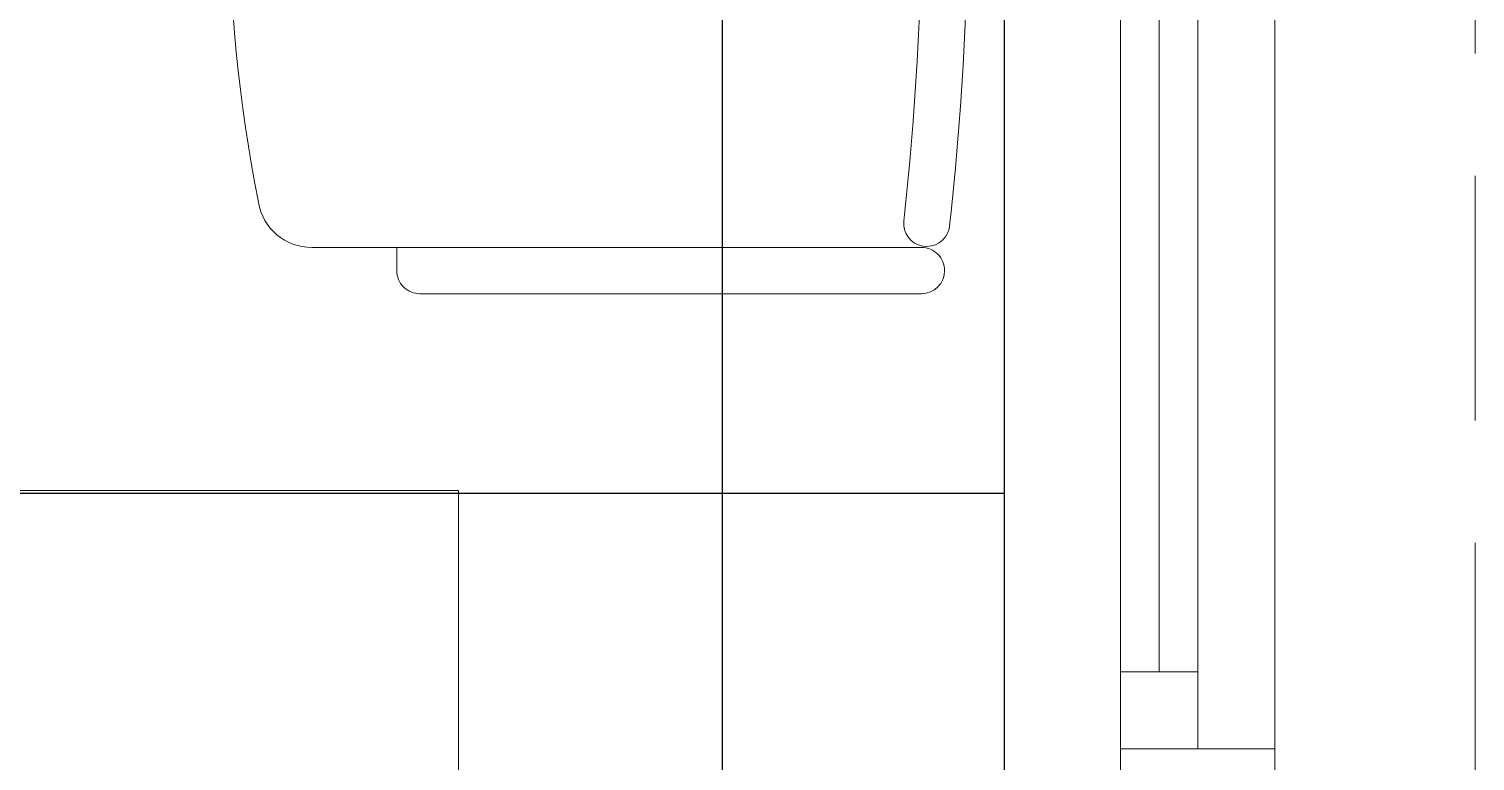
# Model space of a CAD drawing. Header units: inches. Extents: x -12418 to 183584, y -29325 to 19878.
# Drawn here: x 48109 to 49048, y -5574 to -5099 of the extents above; entities that cross this region are included whole.
import ezdxf

# ---------------------------------------------------------------- set-up
doc = ezdxf.new("R2010")
doc.units = ezdxf.units.IN
doc.header["$LTSCALE"] = 25
doc.header["$MEASUREMENT"] = 0
doc.linetypes.add('00-Ground Floor$0$HIDDEN', pattern=[9.525, 6.35, -3.175])
doc.linetypes.add('DASHDOT', pattern=[25.4, 12.7, -6.35, 0, -6.35])
doc.layers.get('0').update_dxf_attribs({"color": 8})
for name, color, linetype, lineweight in [('00-Ground Floor$0$Aluminum', 251, 'Continuous', 5), ('00-Ground Floor$0$LOADING', 253, 'Continuous', 5), ('00-Ground Floor$0$NEW Wall', 166, 'Continuous', 5), ('00-Ground Floor$0$Proj', 251, 'Continuous', 5), ('E-LITE-CLNG-CNDT', 6, 'DASHDOT', 35)]:
    doc.layers.add(name, color=color, linetype=linetype, lineweight=lineweight)
doc.layers.add('00-Ground Floor$0$False Ceiling', color=251, linetype='Continuous')

# ---------------------------------------------------------------- blocks, each defined once
blk = doc.blocks.new('00-Ground Floor$0$GF21016-P')
at = {"layer": '00-Ground Floor$0$LOADING', "extrusion": (-1.24384e-09, -1.20261e-09, -1)}
for p, q in [((0.01278, 0.01793), (0.01278, 0.41365)), ((0.46278, 0.01793), (0.46278, 0.41365)), ((-0.00222, 0.35848), (0.01278, 0.35848)), ((0.47778, 0.35848), (0.46278, 0.35848)), ((-0.01722, 0.01793), (-0.01722, 0.34348)), ((0.49278, 0.01793), (0.49278, 0.34348)), ((0.47778, 0.00293), (0.47778, 0.00293))]:
    blk.add_line(p, q, dxfattribs=at)
for centre, radius, start, end in [((-0.23778, -0.5362), 1.00364, 78.75684, 101.24316), ((-0.04778, 0.41365), 0.035, 0, 80.65572), ((-0.42778, 0.41365), 0.035, 99.34428, 180), ((0.00222, 0.34348), 0.015, 0, 90), ((-0.47778, 0.34348), 0.015, 90, 180), ((-0.02845, 0.01455), 0.01501, 284.3864, 95.52091), ((-0.23778, 1.89282), 1.8749, 263.6341, 276.3659), ((-0.4471, 0.01455), 0.01501, 84.47909, 255.6136), ((0.00222, 0.01793), 0.015, 270, 0), ((0.00222, 0.01793), 0.015, 180, 270), ((-0.47778, 0.01793), 0.015, 270, 0), ((-0.47778, 0.01793), 0.015, 180, 270), ((-0.23778, 1.87344), 1.8855, 263.51186, 276.48814)]:
    blk.add_arc(centre, radius, start, end, dxfattribs=at)
blk = doc.blocks.new('*X143')
at = {"color": 0}
for p, q in [((13, 1), (13, 1)), ((13, 1), (13, 1)), ((13, 1), (13, 1)), ((13, 1), (13, 1)), ((13, 1), (13, 1)), ((13, 1), (13, 1)), ((13, 1), (13, 1)), ((13, 1), (13, 1)), ((13, 1), (13, 1)), ((13, 1), (13, 1)), ((13, 1), (13, 1)), ((13, 1), (13, 1)), ((13, 1), (13, 1)), ((13, 1), (13, 1)), ((13, 1), (13, 1)), ((13, 1), (14, 1)), ((13, 1), (14, 1)), ((13, 1), (14, 1)), ((13, 1), (13, 1)), ((13, 1), (13, 1)), ((13, 1), (13, 1)), ((13, 1), (13, 1)), ((13, 1), (13, 1)), ((13, 1), (13, 1)), ((13, 1), (13, 1)), ((13, 1), (13, 1)), ((13, 1), (13, 1)), ((13, 1), (13, 1)), ((13, 1), (13, 1)), ((13, 1), (13, 1)), ((13, 1), (13, 1)), ((13, 1), (13, 1)), ((13, 1), (13, 1)), ((13, 1), (13, 1)), ((13, 1), (13, 1)), ((13, 1), (13, 1)), ((13, 1), (13, 1)), ((13, 1), (13, 1)), ((13, 1), (13, 1)), ((13, 1), (13, 1)), ((13, 1), (13, 1)), ((13, 1), (13, 1)), ((13, 1), (13, 1)), ((13, 1), (13, 1)), ((13, 1), (13, 1)), ((13, 1), (13, 1)), ((13, 1), (13, 1)), ((13, 1), (13, 1)), ((13, 1), (13, 1)), ((13, 1), (13, 1)), ((13, 1), (13, 1)), ((13, 1), (13, 1)), ((13, 1), (13, 1)), ((13, 1), (13, 1)), ((13, 1), (13, 1)), ((13, 1), (13, 1)), ((13, 1), (13, 1)), ((13, 1), (13, 1)), ((13, 1), (13, 1)), ((13, 1), (13, 1)), ((13, 1), (13, 1)), ((13, 1), (13, 1)), ((13, 1), (13, 1)), ((13, 1), (13, 1)), ((13, 1), (13, 1)), ((13, 1), (13, 1)), ((13, 1), (13, 1)), ((13, 1), (13, 1)), ((13, 1), (13, 1)), ((13, 1), (13, 1)), ((13, 1), (13, 1)), ((13, 1), (13, 1)), ((13, 1), (13, 1)), ((13, 1), (13, 1)), ((13, 1), (13, 1)), ((13, 1), (13, 1)), ((13, 1), (13, 1)), ((13, 1), (13, 1)), ((13, 1), (13, 1)), ((13, 1), (13, 1)), ((13, 1), (13, 1)), ((13, 1), (13, 1)), ((13, 1), (13, 1)), ((13, 1), (13, 1)), ((13, 1), (13, 1)), ((13, 1), (13, 1)), ((13, 1), (13, 1)), ((13, 1), (13, 1)), ((13, 1), (13, 1)), ((13, 1), (13, 1)), ((13, 1), (13, 1)), ((13, 1), (13, 1)), ((13, 1), (13, 1)), ((13, 1), (13, 1)), ((13, 1), (13, 1)), ((13, 1), (13, 1)), ((13, 1), (13, 1)), ((13, 1), (13, 1)), ((13, 1), (13, 1)), ((13, 1), (13, 1)), ((13, 1), (13, 1)), ((13, 1), (13, 1)), ((13, 1), (13, 1)), ((13, 1), (13, 1)), ((13, 1), (13, 1)), ((13, 1), (13, 1)), ((13, 1), (13, 1)), ((13, 1), (13, 1)), ((13, 1), (13, 1)), ((13, 1), (13, 1)), ((13, 1), (13, 1)), ((13, 1), (13, 1)), ((13, 1), (13, 1)), ((13, 1), (13, 1)), ((13, 1), (13, 1)), ((13, 1), (13, 1)), ((13, 1), (13, 1)), ((13, 1), (13, 1)), ((13, 1), (13, 1)), ((13, 1), (13, 1)), ((13, 1), (13, 1)), ((13, 1), (13, 1)), ((13, 1), (13, 1)), ((13, 1), (14, 1)), ((13, 0), (13, 0)), ((13, 0), (13, 0)), ((13, 0), (13, 0)), ((13, 0), (13, 0)), ((13, 0), (13, 0)), ((13, 0), (13, 0)), ((13, 0), (13, 0)), ((13, 0), (13, 0)), ((13, 0), (13, 0)), ((13, 0), (13, 0)), ((13, 0), (13, 0)), ((13, 0), (13, 0)), ((13, 0), (13, 0)), ((13, 0), (13, 0)), ((13, 0), (13, 0)), ((13, 0), (13, 0)), ((13, 0), (13, 0)), ((13, 0), (13, 0)), ((13, 0), (13, 0)), ((13, 0), (13, 0)), ((13, 0), (13, 0)), ((13, 0), (13, 0)), ((13, 0), (13, 0)), ((13, 0), (13, 0)), ((13, 0), (13, 0)), ((13, 0), (13, 0)), ((13, 0), (13, 0)), ((13, 0), (13, 0)), ((13, 0), (13, 0)), ((13, 0), (13, 0)), ((13, 0), (13, 0)), ((13, 0), (13, 0)), ((13, 0), (13, 0)), ((13, 0), (13, 0)), ((13, 0), (13, 0)), ((13, 0), (13, 0)), ((13, 0), (13, 0)), ((13, 0), (13, 0)), ((13, 0), (13, 0)), ((13, 0), (13, 0)), ((13, 0), (13, 0)), ((13, 0), (13, 0)), ((13, 0), (13, 0)), ((13, 0), (13, 0)), ((13, 0), (13, 0)), ((13, 0), (13, 0)), ((13, 0), (13, 0)), ((13, 0), (13, 0)), ((13, 0), (14, 0)), ((13, 0), (14, 0)), ((13, 0), (13, 0)), ((13, 0), (14, 0)), ((14, 1), (14, 1)), ((14, 1), (14, 1)), ((14, 1), (14, 1)), ((14, 1), (14, 1)), ((14, 1), (14, 1)), ((14, 1), (14, 1)), ((14, 1), (14, 1)), ((14, 1), (14, 1)), ((14, 1), (14, 1)), ((14, 1), (14, 1)), ((14, 1), (14, 1)), ((14, 1), (14, 1)), ((14, 1), (14, 1)), ((14, 1), (14, 1)), ((14, 1), (14, 1)), ((14, 1), (14, 1)), ((14, 1), (14, 1)), ((14, 1), (14, 1)), ((14, 1), (14, 1)), ((14, 1), (14, 1)), ((14, 1), (14, 1)), ((14, 1), (14, 1)), ((14, 1), (14, 1)), ((14, 1), (14, 1)), ((14, 1), (14, 1)), ((14, 1), (14, 1)), ((14, 1), (14, 1)), ((14, 1), (14, 1)), ((14, 1), (14, 1)), ((14, 1), (14, 1)), ((14, 1), (14, 1)), ((14, 1), (14, 1)), ((14, 1), (14, 1)), ((14, 1), (14, 1)), ((14, 1), (14, 1)), ((14, 1), (14, 1)), ((14, 1), (14, 1)), ((14, 1), (14, 1)), ((14, 1), (14, 1)), ((14, 1), (14, 1)), ((14, 1), (14, 1)), ((14, 1), (14, 1)), ((14, 1), (14, 1)), ((14, 1), (14, 1)), ((14, 1), (14, 1)), ((14, 1), (14, 1)), ((14, 1), (14, 1)), ((14, 1), (14, 1)), ((14, 1), (14, 1)), ((14, 1), (14, 1)), ((14, 1), (14, 1)), ((14, 1), (14, 1)), ((14, 1), (14, 1)), ((14, 1), (14, 1)), ((14, 1), (14, 1)), ((14, 1), (14, 1)), ((14, 1), (14, 1)), ((14, 1), (14, 1)), ((14, 1), (14, 1)), ((14, 1), (14, 1)), ((14, 1), (14, 1)), ((14, 1), (14, 1)), ((14, 1), (14, 1)), ((14, 1), (14, 1)), ((14, 1), (14, 1)), ((14, 1), (14, 1)), ((14, 1), (14, 1)), ((14, 1), (14, 1)), ((14, 1), (14, 1)), ((14, 1), (14, 1)), ((14, 1), (14, 1)), ((14, 1), (14, 1)), ((14, 1), (14, 1)), ((14, 1), (14, 1)), ((14, 1), (14, 1)), ((14, 1), (14, 1)), ((14, 1), (14, 1)), ((14, 1), (14, 1)), ((14, 1), (14, 1)), ((14, 1), (14, 1)), ((14, 1), (14, 1)), ((14, 1), (14, 1)), ((14, 1), (14, 1)), ((14, 1), (14, 1)), ((14, 1), (14, 1)), ((14, 1), (14, 1)), ((14, 1), (14, 1)), ((14, 1), (14, 1)), ((14, 1), (14, 1)), ((14, 1), (14, 1)), ((14, 1), (14, 1)), ((14, 1), (14, 1)), ((14, 1), (14, 1)), ((14, 1), (14, 1)), ((14, 0), (14, 0)), ((14, 0), (14, 0)), ((14, 0), (14, 0)), ((14, 0), (14, 0)), ((14, 0), (14, 0)), ((14, 0), (14, 0)), ((14, 0), (14, 0)), ((14, 0), (14, 0)), ((14, 0), (14, 0)), ((14, 0), (14, 0)), ((14, 0), (14, 0)), ((14, 0), (14, 0)), ((14, 0), (14, 0)), ((14, 0), (14, 0)), ((14, 0), (14, 0)), ((14, 0), (14, 0)), ((14, 0), (14, 0)), ((14, 0), (14, 0)), ((14, 0), (14, 0)), ((14, 0), (14, 0)), ((14, 0), (14, 0)), ((14, 0), (14, 0)), ((14, 0), (14, 0)), ((14, 0), (14, 0)), ((14, 0), (14, 0)), ((14, 0), (14, 0)), ((14, 0), (14, 0)), ((14, 0), (14, 0)), ((14, 0), (14, 0)), ((14, 0), (14, 0)), ((14, 0), (14, 0)), ((14, 0), (14, 0)), ((14, 0), (14, 0)), ((14, 0), (14, 0)), ((14, 0), (14, 0)), ((14, 0), (14, 0)), ((14, 0), (14, 0)), ((14, 0), (14, 0)), ((14, 0), (14, 0)), ((14, 0), (14, 0)), ((14, 0), (14, 0)), ((14, 0), (14, 0)), ((14, 0), (14, 0)), ((14, 0), (14, 0)), ((14, 0), (14, 0)), ((14, 0), (14, 0)), ((14, 0), (14, 0)), ((14, 0), (14, 0)), ((13, 0), (13, 0)), ((13, 0), (14, 0)), ((13, 0), (13, 0)), ((13, 0), (14, 0)), ((13, 0), (13, 0)), ((13, 0), (14, 0)), ((13, 0), (13, 0)), ((13, 0), (13, 0)), ((13, 0), (13, 0)), ((13, 0), (13, 0)), ((13, 0), (14, 0)), ((13, 0), (13, 0)), ((13, 0), (14, 0)), ((13, 0), (13, 0)), ((13, 0), (14, 0)), ((13, 0), (13, 0)), ((13, 0), (14, 0)), ((13, 0), (13, 0)), ((13, 0), (14, 0)), ((13, 0), (13, 0)), ((13, 0), (14, 0)), ((13, 0), (13, 0)), ((13, 0), (14, 0)), ((13, 0), (13, 0)), ((13, 0), (13, 0)), ((13, 0), (13, 0)), ((13, 0), (14, 0)), ((13, 0), (13, 0)), ((13, 0), (14, 0)), ((13, 0), (13, 0)), ((13, 0), (14, 0)), ((13, 0), (13, 0)), ((13, 0), (14, 0)), ((13, 0), (13, 0)), ((13, 0), (13, 0)), ((13, 0), (13, 0)), ((13, 0), (13, 0)), ((13, 0), (13, 0)), ((13, 0), (13, 0)), ((13, 0), (13, 0)), ((13, 0), (13, 0)), ((13, 0), (13, 0)), ((13, 0), (13, 0)), ((13, 0), (13, 0)), ((13, 0), (13, 0)), ((13, 0), (13, 0)), ((13, 0), (13, 0)), ((13, 0), (13, 0)), ((13, 0), (13, 0)), ((13, 0), (13, 0)), ((13, 0), (13, 0)), ((13, 0), (13, 0)), ((13, 0), (13, 0)), ((13, 0), (13, 0)), ((13, 0), (13, 0)), ((13, 0), (13, 0)), ((13, 0), (13, 0)), ((13, 0), (13, 0)), ((13, 0), (13, 0)), ((13, 0), (13, 0)), ((13, 0), (13, 0)), ((13, 0), (13, 0)), ((13, 0), (13, 0)), ((13, 0), (13, 0)), ((13, -1), (13, -1)), ((13, -1), (13, -1)), ((13, -1), (13, -1)), ((13, -1), (13, -1)), ((13, -1), (13, -1)), ((13, -1), (14, -1)), ((13, -1), (13, -1)), ((14, 0), (14, 0)), ((14, 0), (14, 0)), ((14, 0), (14, 0)), ((14, 0), (14, 0)), ((14, 0), (14, 0)), ((14, 0), (14, 0)), ((14, 0), (14, 0)), ((14, 0), (14, 0)), ((14, 0), (14, 0)), ((14, 0), (14, 0)), ((14, 0), (14, 0)), ((14, 0), (14, 0)), ((14, 0), (14, 0)), ((14, 0), (14, 0)), ((14, 0), (14, 0)), ((13, 0), (14, 0)), ((14, 0), (14, 0)), ((14, 0), (14, 0)), ((14, 0), (14, 0)), ((14, 0), (14, 0)), ((14, 0), (14, 0)), ((14, 0), (14, 0)), ((14, 0), (14, 0)), ((14, 0), (14, 0)), ((14, 0), (14, 0)), ((14, 0), (14, 0)), ((14, 0), (14, 0)), ((14, 0), (14, 0)), ((14, 0), (14, 0)), ((14, 0), (14, 0)), ((14, 0), (14, 0)), ((14, 0), (14, 0)), ((14, 0), (14, 0)), ((14, 0), (14, 0)), ((14, 0), (14, 0)), ((14, 0), (14, 0)), ((14, 0), (14, 0)), ((14, 0), (14, 0)), ((14, 0), (14, 0)), ((14, 0), (14, 0)), ((14, 0), (14, 0)), ((14, 0), (14, 0)), ((14, 0), (14, 0)), ((14, 0), (14, 0)), ((14, 0), (14, 0)), ((14, 0), (14, 0)), ((14, 0), (14, 0)), ((14, 0), (14, 0)), ((14, 0), (14, 0)), ((14, 0), (14, 0)), ((14, -1), (14, -1)), ((14, -1), (14, -1)), ((14, -1), (14, -1)), ((14, -1), (14, -1)), ((14, -1), (14, -1))]:
    blk.add_line(p, q, dxfattribs=at)
blk = doc.blocks.new('*X142')
at = {"color": 0}
for p, q in [((5, 3), (5, 3)), ((5, 3), (5, 3)), ((5, 3), (5, 3)), ((5, 3), (5, 3)), ((5, 3), (5, 3)), ((5, 3), (5, 3)), ((5, 3), (5, 3)), ((5, 3), (5, 3)), ((5, 3), (5, 3)), ((5, 3), (5, 3)), ((5, 3), (5, 3)), ((5, 3), (5, 3)), ((5, 3), (5, 3)), ((5, 3), (5, 3)), ((5, 3), (5, 3)), ((5, 3), (5, 3)), ((5, 3), (5, 3)), ((5, 3), (5, 3)), ((5, 3), (5, 3)), ((5, 3), (5, 3)), ((5, 3), (5, 3)), ((5, 3), (5, 3)), ((5, 3), (5, 3)), ((5, 3), (5, 3)), ((5, 3), (5, 3)), ((5, 3), (5, 3)), ((5, 3), (5, 3)), ((5, 3), (5, 3)), ((5, 3), (5, 3)), ((5, 3), (5, 3)), ((5, 3), (5, 3)), ((5, 3), (5, 3)), ((5, 3), (5, 3)), ((5, 3), (5, 3)), ((5, 3), (5, 3)), ((5, 3), (5, 3)), ((5, 3), (5, 3)), ((5, 3), (5, 3)), ((5, 3), (5, 3)), ((5, 3), (5, 3)), ((5, 3), (5, 3)), ((5, 3), (5, 3)), ((5, 3), (5, 3)), ((5, 3), (5, 3)), ((5, 3), (5, 3)), ((5, 3), (5, 3)), ((5, 3), (5, 3)), ((5, 3), (5, 3)), ((5, 3), (5, 3)), ((5, 3), (5, 3)), ((5, 3), (5, 3)), ((5, 3), (5, 3)), ((5, 3), (5, 3)), ((5, 3), (5, 3)), ((5, 3), (5, 3)), ((5, 3), (5, 3)), ((5, 3), (5, 3)), ((5, 3), (5, 3)), ((5, 3), (5, 3)), ((5, 3), (5, 3)), ((5, 3), (5, 3)), ((5, 3), (5, 3)), ((5, 3), (5, 3)), ((5, 3), (5, 3)), ((5, 3), (5, 3)), ((5, 3), (5, 3)), ((6, 3), (5, 3)), ((5, 3), (5, 3)), ((6, 3), (5, 3)), ((5, 3), (5, 3)), ((6, 3), (5, 3)), ((5, 3), (5, 3)), ((6, 3), (5, 3)), ((5, 3), (5, 3)), ((5, 3), (5, 3)), ((5, 3), (5, 3)), ((5, 3), (5, 3)), ((5, 3), (5, 3)), ((5, 3), (5, 3)), ((5, 3), (5, 3)), ((5, 3), (5, 3)), ((5, 3), (5, 3)), ((5, 3), (5, 3)), ((5, 3), (5, 3)), ((5, 3), (5, 3)), ((5, 3), (5, 3)), ((5, 3), (5, 3)), ((5, 3), (5, 3)), ((5, 3), (5, 3)), ((5, 3), (5, 3)), ((5, 3), (5, 3)), ((5, 3), (5, 3)), ((5, 3), (5, 3)), ((5, 3), (5, 3)), ((5, 3), (5, 3)), ((5, 3), (5, 3)), ((6, 3), (6, 3)), ((6, 3), (6, 3)), ((6, 3), (6, 3)), ((6, 3), (6, 3)), ((6, 3), (6, 3)), ((6, 3), (6, 3)), ((6, 3), (6, 3)), ((6, 3), (6, 3)), ((6, 3), (6, 3)), ((6, 3), (6, 3)), ((6, 3), (6, 3)), ((6, 3), (6, 3)), ((6, 3), (6, 3)), ((6, 3), (6, 3)), ((6, 3), (6, 3)), ((6, 3), (6, 3)), ((6, 3), (6, 3)), ((6, 3), (6, 3)), ((6, 3), (6, 3)), ((6, 3), (6, 3)), ((6, 3), (6, 3)), ((6, 3), (6, 3)), ((6, 3), (6, 3)), ((6, 3), (6, 3)), ((6, 3), (6, 3)), ((6, 3), (6, 3)), ((6, 3), (6, 3)), ((6, 3), (6, 3)), ((6, 3), (6, 3)), ((6, 3), (6, 3)), ((6, 3), (6, 3)), ((6, 3), (6, 3)), ((6, 3), (6, 3)), ((6, 3), (6, 3)), ((6, 3), (6, 3)), ((6, 3), (6, 3)), ((6, 3), (6, 3)), ((6, 3), (6, 3)), ((6, 3), (6, 3)), ((6, 3), (6, 3)), ((6, 3), (6, 3)), ((6, 3), (6, 3)), ((6, 3), (6, 3)), ((6, 3), (6, 3)), ((6, 3), (6, 3)), ((6, 3), (6, 3)), ((6, 3), (6, 3)), ((6, 3), (6, 3)), ((6, 3), (6, 3)), ((6, 3), (6, 3)), ((6, 3), (6, 3)), ((6, 3), (6, 3)), ((6, 3), (6, 3)), ((6, 3), (6, 3)), ((6, 3), (6, 3)), ((6, 3), (6, 3)), ((6, 3), (6, 3)), ((6, 3), (6, 3)), ((6, 3), (6, 3)), ((6, 3), (6, 3)), ((6, 3), (6, 3)), ((6, 3), (6, 3)), ((6, 3), (6, 3)), ((6, 3), (6, 3)), ((6, 3), (6, 3)), ((6, 3), (6, 3)), ((6, 3), (6, 3)), ((6, 3), (6, 3)), ((6, 3), (6, 3)), ((6, 3), (6, 3)), ((6, 3), (6, 3)), ((6, 3), (6, 3)), ((6, 3), (6, 3)), ((6, 3), (6, 3)), ((6, 3), (6, 3)), ((6, 3), (6, 3)), ((6, 3), (6, 3)), ((6, 3), (6, 3)), ((6, 3), (6, 3)), ((6, 3), (6, 3)), ((6, 3), (6, 3)), ((6, 3), (6, 3)), ((6, 3), (6, 3)), ((6, 3), (6, 3)), ((6, 3), (6, 3)), ((6, 3), (6, 3)), ((6, 3), (6, 3)), ((6, 3), (6, 3)), ((6, 3), (6, 3)), ((6, 3), (6, 3)), ((6, 3), (6, 3)), ((6, 3), (6, 3)), ((6, 3), (6, 3)), ((6, 3), (6, 3)), ((6, 3), (6, 3)), ((6, 3), (6, 3)), ((6, 3), (6, 3)), ((6, 3), (6, 3)), ((6, 3), (6, 3)), ((6, 3), (6, 3)), ((6, 3), (6, 3)), ((6, 3), (6, 3)), ((6, 3), (6, 3)), ((6, 3), (6, 3)), ((6, 3), (6, 3)), ((6, 3), (6, 3)), ((6, 3), (6, 3)), ((6, 3), (6, 3)), ((6, 3), (6, 3)), ((6, 3), (6, 3)), ((6, 3), (6, 3)), ((6, 3), (6, 3)), ((6, 3), (6, 3)), ((6, 3), (6, 3)), ((6, 3), (6, 3)), ((6, 3), (6, 3)), ((6, 3), (6, 3)), ((6, 3), (6, 3)), ((6, 3), (6, 3)), ((6, 3), (6, 3)), ((6, 3), (6, 3)), ((6, 3), (6, 3)), ((6, 3), (6, 3)), ((6, 3), (6, 3)), ((6, 3), (6, 3)), ((6, 3), (6, 3)), ((6, 3), (6, 3)), ((6, 3), (6, 3)), ((6, 3), (6, 3)), ((6, 3), (6, 3)), ((6, 3), (6, 3)), ((6, 3), (6, 3)), ((6, 3), (6, 3)), ((6, 3), (6, 3)), ((6, 3), (6, 3)), ((6, 3), (6, 3)), ((6, 3), (6, 3)), ((6, 3), (6, 3)), ((6, 3), (6, 3)), ((6, 3), (6, 3)), ((6, 3), (6, 3)), ((6, 3), (6, 3)), ((6, 3), (6, 3)), ((6, 3), (6, 3)), ((6, 3), (6, 3)), ((6, 3), (6, 3)), ((6, 3), (6, 3)), ((6, 3), (6, 3)), ((6, 3), (6, 3)), ((6, 3), (6, 3)), ((6, 3), (6, 3)), ((6, 3), (6, 3)), ((6, 3), (6, 3)), ((6, 3), (6, 3)), ((6, 3), (6, 3)), ((6, 3), (6, 3)), ((6, 3), (6, 3)), ((6, 3), (6, 3)), ((6, 3), (6, 3)), ((6, 3), (6, 3)), ((6, 3), (6, 3)), ((6, 3), (6, 3)), ((6, 3), (6, 3)), ((6, 3), (6, 3)), ((6, 3), (6, 3)), ((6, 3), (6, 3)), ((6, 3), (6, 3)), ((6, 3), (6, 3)), ((6, 3), (6, 3)), ((6, 3), (6, 3)), ((6, 3), (6, 3)), ((6, 3), (6, 3)), ((6, 3), (6, 3)), ((6, 3), (6, 3)), ((6, 3), (6, 3)), ((6, 3), (6, 3)), ((6, 3), (6, 3)), ((6, 3), (6, 3)), ((6, 3), (6, 3)), ((6, 3), (6, 3)), ((6, 3), (6, 3)), ((6, 3), (6, 3)), ((6, 3), (6, 3)), ((6, 3), (6, 3)), ((6, 3), (6, 3)), ((6, 3), (6, 3)), ((6, 3), (6, 3)), ((6, 3), (6, 3)), ((6, 3), (6, 3)), ((6, 3), (6, 3)), ((6, 3), (6, 3)), ((6, 3), (6, 3)), ((6, 3), (6, 3)), ((6, 3), (6, 3)), ((6, 3), (6, 3)), ((6, 3), (6, 3)), ((6, 3), (6, 3)), ((6, 3), (6, 3)), ((6, 3), (6, 3)), ((6, 3), (6, 3)), ((6, 3), (6, 3)), ((6, 3), (6, 3)), ((6, 3), (6, 3)), ((6, 3), (6, 3)), ((6, 3), (5, 3)), ((6, 3), (5, 3)), ((6, 3), (5, 3)), ((6, 3), (5, 3)), ((6, 3), (5, 3)), ((6, 3), (6, 3)), ((6, 3), (6, 3)), ((6, 3), (6, 3)), ((6, 3), (6, 3)), ((6, 3), (6, 3)), ((6, 3), (6, 3)), ((6, 3), (6, 3)), ((6, 3), (6, 3)), ((6, 3), (6, 3)), ((6, 3), (6, 3)), ((6, 3), (6, 3)), ((6, 3), (6, 3)), ((6, 3), (6, 3)), ((6, 3), (6, 3)), ((6, 3), (6, 3)), ((6, 3), (6, 3)), ((6, 3), (6, 3)), ((6, 3), (6, 3)), ((6, 3), (6, 3)), ((6, 3), (6, 3)), ((6, 3), (6, 3)), ((6, 3), (6, 3)), ((6, 3), (6, 3)), ((6, 3), (6, 3)), ((6, 3), (6, 3)), ((6, 3), (6, 3)), ((6, 3), (6, 3)), ((6, 3), (6, 3)), ((6, 3), (6, 3)), ((6, 3), (6, 3)), ((6, 3), (6, 3)), ((6, 3), (6, 3)), ((6, 3), (6, 3)), ((6, 3), (6, 3)), ((6, 3), (6, 3)), ((6, 3), (6, 3)), ((6, 3), (6, 3)), ((6, 3), (6, 3)), ((6, 3), (6, 3)), ((6, 3), (6, 3)), ((6, 3), (6, 3)), ((6, 3), (6, 3)), ((6, 3), (6, 3)), ((6, 3), (6, 3)), ((6, 3), (6, 3)), ((6, 3), (6, 3)), ((6, 3), (6, 3)), ((6, 3), (6, 3)), ((6, 3), (6, 3)), ((6, 3), (6, 3)), ((6, 3), (6, 3)), ((6, 3), (6, 3)), ((6, 3), (6, 3)), ((6, 3), (6, 3)), ((6, 3), (6, 3)), ((6, 3), (6, 3)), ((6, 3), (6, 3)), ((6, 3), (6, 3)), ((6, 3), (6, 3)), ((6, 3), (6, 3)), ((6, 3), (6, 3)), ((6, 3), (6, 3)), ((6, 3), (6, 3)), ((6, 3), (6, 3)), ((6, 3), (6, 3)), ((6, 3), (6, 3)), ((6, 3), (6, 3)), ((6, 3), (6, 3)), ((6, 3), (6, 3)), ((6, 3), (6, 3)), ((6, 3), (6, 3)), ((6, 3), (6, 3)), ((6, 3), (6, 3)), ((6, 3), (6, 3)), ((6, 3), (6, 3)), ((6, 3), (6, 3)), ((6, 3), (6, 3)), ((6, 3), (6, 3)), ((6, 3), (6, 3)), ((6, 3), (6, 3)), ((6, 3), (6, 3)), ((6, 3), (6, 3)), ((6, 3), (6, 3)), ((6, 3), (6, 3)), ((6, 3), (6, 3)), ((6, 3), (6, 3)), ((6, 3), (6, 3)), ((6, 3), (6, 3)), ((6, 3), (6, 3)), ((6, 3), (6, 3)), ((6, 3), (6, 3)), ((6, 3), (6, 3)), ((6, 3), (6, 3)), ((6, 3), (6, 3)), ((6, 3), (6, 3)), ((6, 3), (6, 3)), ((6, 3), (6, 3)), ((6, 3), (6, 3)), ((6, 3), (6, 3)), ((6, 3), (6, 3)), ((6, 3), (6, 3)), ((6, 3), (6, 3)), ((6, 3), (6, 3)), ((6, 3), (6, 3)), ((6, 3), (6, 3)), ((6, 3), (6, 3)), ((6, 3), (6, 3)), ((6, 3), (6, 3)), ((6, 3), (6, 3)), ((6, 3), (6, 3)), ((6, 3), (6, 3)), ((6, 3), (6, 3)), ((6, 3), (6, 3)), ((6, 3), (6, 3)), ((6, 3), (6, 3)), ((6, 3), (6, 3)), ((6, 3), (6, 3)), ((6, 3), (6, 3)), ((6, 3), (6, 3)), ((6, 3), (6, 3)), ((6, 3), (6, 3)), ((6, 3), (6, 3)), ((6, 3), (6, 3)), ((6, 3), (6, 3)), ((6, 3), (6, 3)), ((6, 3), (6, 3)), ((6, 3), (6, 3)), ((6, 3), (6, 3)), ((6, 3), (6, 3)), ((6, 3), (6, 3)), ((6, 3), (6, 3)), ((6, 3), (6, 3)), ((6, 3), (6, 3)), ((6, 3), (6, 3)), ((6, 3), (6, 3)), ((6, 3), (6, 3)), ((6, 3), (6, 3)), ((6, 3), (6, 3)), ((6, 3), (6, 3)), ((6, 3), (6, 3)), ((6, 3), (6, 3)), ((6, 3), (6, 3)), ((6, 3), (6, 3)), ((6, 3), (6, 3)), ((6, 3), (6, 3)), ((6, 3), (6, 3)), ((6, 3), (6, 3)), ((6, 3), (6, 3)), ((6, 3), (6, 3)), ((6, 3), (6, 3)), ((6, 3), (6, 3)), ((6, 3), (6, 3)), ((6, 3), (6, 3)), ((6, 3), (6, 3)), ((6, 3), (6, 3)), ((6, 3), (6, 3)), ((6, 3), (6, 3)), ((6, 3), (6, 3)), ((6, 3), (6, 3)), ((6, 3), (6, 3)), ((6, 3), (6, 3)), ((6, 3), (6, 3)), ((6, 3), (6, 3)), ((6, 3), (6, 3)), ((6, 3), (6, 3)), ((6, 3), (6, 3)), ((6, 3), (6, 3)), ((6, 3), (6, 3)), ((6, 3), (6, 3)), ((6, 3), (6, 3)), ((6, 3), (6, 3)), ((6, 3), (6, 3)), ((6, 3), (6, 3)), ((6, 3), (6, 3)), ((6, 3), (6, 3)), ((6, 3), (6, 3)), ((6, 3), (6, 3)), ((6, 3), (6, 3)), ((6, 3), (6, 3)), ((6, 3), (6, 3)), ((6, 3), (6, 3)), ((6, 3), (6, 3)), ((6, 3), (6, 3)), ((6, 3), (6, 3)), ((6, 3), (6, 3)), ((6, 3), (6, 3)), ((6, 3), (6, 3)), ((6, 3), (6, 3)), ((6, 3), (6, 3)), ((6, 3), (6, 3)), ((6, 3), (6, 3)), ((6, 3), (6, 3)), ((6, 3), (6, 3)), ((6, 3), (6, 3)), ((6, 3), (6, 3)), ((6, 3), (6, 3)), ((6, 3), (6, 3)), ((6, 3), (6, 3)), ((6, 3), (6, 3)), ((6, 3), (6, 3)), ((6, 3), (6, 3)), ((6, 3), (6, 3)), ((6, 3), (6, 3)), ((6, 3), (6, 3)), ((6, 3), (6, 3)), ((6, 3), (6, 3)), ((6, 3), (6, 3)), ((6, 3), (6, 3)), ((6, 3), (6, 3)), ((6, 3), (6, 3)), ((6, 3), (6, 3)), ((6, 3), (6, 3)), ((6, 3), (6, 3)), ((6, 3), (6, 3)), ((6, 3), (6, 3)), ((6, 3), (6, 3)), ((6, 3), (6, 3)), ((6, 3), (6, 3)), ((6, 3), (6, 3)), ((6, 3), (6, 3)), ((6, 3), (6, 3)), ((6, 3), (6, 3)), ((6, 3), (6, 3)), ((6, 3), (6, 3)), ((6, 3), (6, 3)), ((6, 3), (6, 3)), ((6, 3), (6, 3)), ((6, 3), (6, 3)), ((6, 3), (6, 3)), ((6, 3), (6, 3)), ((6, 3), (6, 3)), ((6, 3), (6, 3)), ((6, 3), (6, 3)), ((6, 3), (6, 3)), ((6, 3), (6, 3)), ((6, 3), (6, 3)), ((6, 3), (6, 3)), ((6, 3), (6, 3)), ((6, 3), (6, 3)), ((6, 3), (6, 3)), ((6, 3), (6, 3)), ((6, 3), (6, 3)), ((6, 3), (6, 3)), ((6, 3), (6, 3)), ((6, 3), (6, 3)), ((6, 3), (6, 3)), ((6, 3), (6, 3)), ((6, 3), (6, 3)), ((6, 3), (6, 3)), ((6, 3), (6, 3)), ((6, 3), (6, 3)), ((6, 3), (6, 3)), ((6, 3), (6, 3)), ((6, 3), (6, 3)), ((6, 3), (6, 3)), ((6, 3), (6, 3)), ((6, 3), (6, 3)), ((6, 3), (6, 3)), ((6, 3), (6, 3)), ((6, 3), (6, 3)), ((6, 3), (6, 3)), ((6, 3), (6, 3)), ((6, 3), (6, 3)), ((6, 3), (6, 3)), ((6, 3), (6, 3)), ((6, 3), (6, 3)), ((6, 3), (6, 3)), ((6, 3), (6, 3)), ((6, 3), (6, 3)), ((6, 3), (6, 3)), ((6, 3), (6, 3)), ((6, 3), (6, 3)), ((6, 3), (6, 3)), ((6, 3), (6, 3)), ((6, 3), (6, 3)), ((6, 3), (6, 3)), ((6, 3), (6, 3)), ((6, 3), (6, 3)), ((6, 3), (6, 3)), ((6, 3), (6, 3)), ((6, 3), (6, 3)), ((6, 3), (6, 3)), ((6, 3), (6, 3)), ((6, 3), (6, 3)), ((6, 3), (6, 3)), ((6, 3), (6, 3)), ((6, 3), (6, 3)), ((6, 3), (6, 3)), ((6, 3), (6, 3)), ((6, 3), (6, 3)), ((6, 3), (6, 3)), ((6, 3), (6, 3)), ((6, 3), (6, 3)), ((6, 3), (6, 3)), ((6, 3), (6, 3)), ((6, 3), (6, 3)), ((6, 3), (6, 3)), ((6, 3), (6, 3)), ((6, 3), (6, 3)), ((6, 3), (6, 3)), ((6, 3), (6, 3)), ((6, 3), (6, 3)), ((6, 3), (6, 3)), ((6, 3), (6, 3)), ((6, 3), (6, 3)), ((6, 3), (6, 3)), ((6, 3), (6, 3)), ((6, 3), (6, 3)), ((6, 3), (6, 3)), ((6, 3), (6, 3)), ((6, 3), (6, 3)), ((6, 3), (6, 3)), ((6, 3), (6, 3)), ((6, 3), (6, 3)), ((6, 3), (6, 3)), ((6, 3), (6, 3)), ((6, 3), (6, 3))]:
    blk.add_line(p, q, dxfattribs=at)
blk = doc.blocks.new('00-Ground Floor$0$GF21043-P')
at = {"color": 0}
for p, q in [((0.8, 0.75), (-0.8, 0.75)), ((0.8, 0), (0.8, 0.75))]:
    blk.add_line(p, q, dxfattribs=at)
for points in [[(0.8, 0.75), (0.8, 0.75), (0.8, 0.75), (0.8, 0.75), (0.8, 0.75), (0.8, 0.75), (0.8, 0.75), (0.8, 0.75), (0.8, 0.75), (0.8, 0.75), (0.8, 0.75), (0.8, 0.75), (0.8, 0.75), (0.8, 0.75), (0.8, 0.75), (0.8, 0.75), (0.8, 0.75), (0.8, 0.75), (0.8, 0.75), (0.8, 0.75), (0.8, 0.75), (0.8, 0.75), (0.8, 0.75), (0.8, 0.75), (0.8, 0.75), (0.8, 0.75), (0.8, 0.75), (0.8, 0.75), (0.8, 0.75), (0.8, 0.75), (0.8, 0.75), (0.8, 0.75), (0.8, 0.75), (0.8, 0.75), (0.8, 0.75), (0.8, 0.75), (0.8, 0.75), (0.8, 0.75), (0.8, 0.75), (0.8, 0.75), (0.8, 0.75), (0.8, 0.75), (0.8, 0.75), (0.8, 0.75), (0.8, 0.75), (0.8, 0.75), (0.8, 0.75), (0.8, 0.75), (0.8, 0.75), (0.8, 0.75), (0.8, 0.75), (0.8, 0.75), (0.8, 0.75), (0.8, 0.75), (0.8, 0.75), (0.8, 0.75), (0.8, 0.75), (0.8, 0.75), (0.8, 0.75), (0.8, 0.75), (0.8, 0.75), (0.8, 0.75), (0.8, 0.75), (0.8, 0.75), (0.8, 0.75), (0.8, 0.75), (0.8, 0.75), (0.8, 0.75), (0.8, 0.75), (0.8, 0.75), (0.8, 0.75), (0.8, 0.75), (0.8, 0.75), (0.8, 0.75), (0.8, 0.75), (0.8, 0.75), (0.8, 0.75), (0.8, 0.75), (0.8, 0.75), (0.8, 0.75), (0.8, 0.75), (0.8, 0.75), (0.8, 0.75), (0.8, 0.75), (0.8, 0.75), (0.8, 0.75), (0.8, 0.75), (0.8, 0.75), (0.8, 0.75), (0.8, 0.75), (0.8, 0.75), (0.8, 0.75), (0.8, 0.75), (0.8, 0.75), (0.8, 0.75), (0.8, 0.75), (0.8, 0.75), (0.8, 0.75), (0.8, 0.75), (0.8, 0.75), (0.8, 0.75), (0.8, 0.75), (0.8, 0.75), (0.8, 0.75), (0.8, 0.75), (0.8, 0.75), (0.8, 0.75), (0.8, 0.75), (0.8, 0.75), (0.8, 0.75), (0.8, 0.75), (0.8, 0.75), (0.8, 0.75), (0.8, 0.75), (0.8, 0.75), (0.8, 0.75), (0.8, 0.75), (0.8, 0.75), (0.8, 0.75), (0.8, 0.75), (0.8, 0.75), (0.8, 0.75), (0.8, 0.75), (0.8, 0.75), (0.8, 0.75), (0.8, 0.75), (0.8, 0.75), (0.8, 0.75), (0.8, 0.75), (0.8, 0.75), (0.8, 0.75), (0.8, 0.75), (0.8, 0.75), (0.8, 0.75), (0.8, 0.75), (0.8, 0.75), (0.8, 0.75), (0.8, 0.75), (0.8, 0.75), (0.8, 0.75), (0.8, 0.75), (0.8, 0.75), (0.8, 0.75), (0.8, 0.75), (0.8, 0.75), (0.8, 0.75), (0.8, 0.75), (0.8, 0.75), (0.8, 0.75), (0.8, 0.75), (0.8, 0.75), (0.8, 0.75), (0.8, 0.75), (0.8, 0.75), (0.8, 0.75), (0.8, 0.75), (0.8, 0.75), (0.8, 0.75), (0.8, 0.75), (0.8, 0.75), (0.8, 0.75), (0.8, 0.75), (0.8, 0.75), (0.8, 0.75), (0.8, 0.75), (0.8, 0.75), (0.8, 0.75), (0.8, 0.75), (0.8, 0.75), (0.8, 0.75), (0.8, 0.75), (0.8, 0.75), (0.8, 0.75), (0.8, 0.75), (0.8, 0.75), (0.8, 0.75), (0.8, 0.75), (0.8, 0.75), (0.8, 0.75), (0.8, 0.75), (0.8, 0.75), (0.8, 0.75), (0.8, 0.75), (0.8, 0.75), (0.8, 0.75), (0.8, 0.75), (0.8, 0.75), (0.8, 0.75), (0.8, 0.75), (0.8, 0.75), (0.8, 0.75), (0.8, 0.75), (0.8, 0.75), (0.8, 0.75), (0.8, 0.75), (0.8, 0.75), (0.8, 0.75), (0.8, 0.75), (0.8, 0.75), (0.8, 0.75), (0.8, 0.75), (0.8, 0.75), (0.8, 0.75), (0.8, 0.75), (0.8, 0.75), (0.8, 0.75), (0.8, 0.75), (0.8, 0.75), (0.8, 0.75), (0.8, 0.75), (0.8, 0.75), (0.8, 0.75), (0.8, 0.75), (0.8, 0.75), (0.8, 0.75), (0.8, 0.75), (0.8, 0.75), (0.8, 0.75), (0.8, 0.75), (0.8, 0.75), (0.8, 0.75), (0.8, 0.75), (0.8, 0.75), (0.8, 0.75), (0.8, 0.75), (0.8, 0.75), (0.8, 0.75), (0.8, 0.75), (0.8, 0.75), (0.8, 0.75), (0.8, 0.75), (0.8, 0.75), (0.8, 0.75), (0.8, 0.75), (0.8, 0.75), (0.8, 0.75), (0.8, 0.75), (0.8, 0.75), (0.8, 0.75), (0.8, 0.75), (0.8, 0.75), (0.8, 0.75), (0.8, 0.75), (0.8, 0.75), (0.8, 0.75), (0.8, 0.75), (0.8, 0.75), (0.8, 0.75), (0.8, 0.75), (0.8, 0.75), (0.8, 0.75), (0.8, 0.75), (0.8, 0.75), (0.8, 0.75), (0.8, 0.75), (0.8, 0.75), (0.8, 0.75), (0.8, 0.75), (0.8, 0.75), (0.8, 0.75), (0.8, 0.75), (0.8, 0.75), (0.8, 0.75), (0.8, 0.75), (0.8, 0.75), (0.8, 0.75), (0.8, 0.75), (0.8, 0.75), (0.8, 0.75), (0.8, 0.75), (0.8, 0.75), (0.8, 0.75), (0.8, 0.75), (0.8, 0.75), (0.8, 0.75), (0.8, 0.75), (0.8, 0.75)], [(0.8, 0.75), (0.8, 0.75), (0.8, 0.75), (0.8, 0.75), (0.8, 0.75), (0.8, 0.75), (0.8, 0.75), (0.8, 0.75), (0.8, 0.75), (0.8, 0.75), (0.8, 0.75), (0.8, 0.75), (0.8, 0.75), (0.8, 0.75), (0.8, 0.75), (0.8, 0.75), (0.8, 0.75), (0.8, 0.75), (0.8, 0.75), (0.8, 0.75), (0.8, 0.75), (0.8, 0.75), (0.8, 0.75), (0.8, 0.75), (0.8, 0.75), (0.8, 0.75), (0.8, 0.75), (0.8, 0.75), (0.8, 0.75), (0.8, 0.75), (0.8, 0.75), (0.8, 0.75), (0.8, 0.75), (0.8, 0.75), (0.8, 0.75), (0.8, 0.75), (0.8, 0.75), (0.8, 0.75), (0.8, 0.75), (0.8, 0.75), (0.8, 0.75), (0.8, 0.75), (0.8, 0.75), (0.8, 0.75), (0.8, 0.75), (0.8, 0.75), (0.8, 0.75), (0.8, 0.75), (0.8, 0.75), (0.8, 0.75), (0.8, 0.75), (0.8, 0.75), (0.8, 0.75), (0.8, 0.75), (0.8, 0.75), (0.8, 0.75), (0.8, 0.75), (0.8, 0.75), (0.8, 0.75), (0.8, 0.75), (0.8, 0.75), (0.8, 0.75), (0.8, 0.75), (0.8, 0.75), (0.8, 0.75), (0.8, 0.75), (0.8, 0.75), (0.8, 0.75), (0.8, 0.75), (0.8, 0.75), (0.8, 0.75), (0.8, 0.75), (0.8, 0.75), (0.8, 0.75), (0.8, 0.75), (0.8, 0.75), (0.8, 0.75), (0.8, 0.75), (0.8, 0.75), (0.8, 0.75), (0.8, 0.75), (0.8, 0.75), (0.8, 0.75), (0.8, 0.75), (0.8, 0.75), (0.8, 0.75), (0.8, 0.75), (0.8, 0.75), (0.8, 0.75), (0.8, 0.75), (0.8, 0.75), (0.8, 0.75), (0.8, 0.75), (0.8, 0.75), (0.8, 0.75), (0.8, 0.75), (0.8, 0.75), (0.8, 0.75), (0.8, 0.75), (0.8, 0.75), (0.8, 0.75), (0.8, 0.75), (0.8, 0.75), (0.8, 0.75), (0.8, 0.75), (0.8, 0.75), (0.8, 0.75), (0.8, 0.75), (0.8, 0.75), (0.8, 0.75), (0.8, 0.75), (0.8, 0.75), (0.8, 0.75), (0.8, 0.75), (0.8, 0.75), (0.8, 0.75), (0.8, 0.75), (0.8, 0.75), (0.8, 0.75), (0.8, 0.75), (0.8, 0.75), (0.8, 0.75), (0.8, 0.75), (0.8, 0.75), (0.8, 0.75), (0.8, 0.75), (0.8, 0.75), (0.8, 0.75), (0.8, 0.75), (0.8, 0.75), (0.8, 0.75), (0.8, 0.75), (0.8, 0.75), (0.8, 0.75), (0.8, 0.75), (0.8, 0.75), (0.8, 0.75), (0.8, 0.75), (0.8, 0.75), (0.8, 0.75), (0.8, 0.75), (0.8, 0.75), (0.8, 0.75), (0.8, 0.75), (0.8, 0.75), (0.8, 0.75), (0.8, 0.75), (0.8, 0.75), (0.8, 0.75), (0.8, 0.75), (0.8, 0.75), (0.8, 0.75), (0.8, 0.75), (0.8, 0.75), (0.8, 0.75), (0.8, 0.75), (0.8, 0.75), (0.8, 0.75), (0.8, 0.75), (0.8, 0.75), (0.8, 0.75), (0.8, 0.75), (0.8, 0.75), (0.8, 0.75), (0.8, 0.75), (0.8, 0.75), (0.8, 0.75), (0.8, 0.75), (0.8, 0.75), (0.8, 0.75), (0.8, 0.75), (0.8, 0.75), (0.8, 0.75), (0.8, 0.75), (0.8, 0.75), (0.8, 0.75), (0.8, 0.75), (0.8, 0.75), (0.8, 0.75), (0.8, 0.75), (0.8, 0.75), (0.8, 0.75), (0.8, 0.75), (0.8, 0.75), (0.8, 0.75), (0.8, 0.75), (0.8, 0.75), (0.8, 0.75), (0.8, 0.75), (0.8, 0.75), (0.8, 0.75), (0.8, 0.75), (0.8, 0.75), (0.8, 0.75), (0.8, 0.75), (0.8, 0.75), (0.8, 0.75), (0.8, 0.75), (0.8, 0.75), (0.8, 0.75), (0.8, 0.75), (0.8, 0.75), (0.8, 0.75), (0.8, 0.75), (0.8, 0.75), (0.8, 0.75), (0.8, 0.75), (0.8, 0.75), (0.8, 0.75), (0.8, 0.75), (0.8, 0.75), (0.8, 0.75), (0.8, 0.75), (0.8, 0.75), (0.8, 0.75), (0.8, 0.75), (0.8, 0.75), (0.8, 0.75), (0.8, 0.75)], [(0.8, 0.75), (0.8, 0.75), (0.8, 0.75), (0.8, 0.75), (0.8, 0.75), (0.8, 0.75), (0.8, 0.75), (0.8, 0.75), (0.8, 0.75), (0.8, 0.75), (0.8, 0.75), (0.8, 0.75), (0.8, 0.75), (0.8, 0.75), (0.8, 0.75), (0.8, 0.75), (0.8, 0.75), (0.8, 0.75), (0.8, 0.75), (0.8, 0.75), (0.8, 0.75), (0.8, 0.75), (0.8, 0.75), (0.8, 0.75), (0.8, 0.75), (0.8, 0.75), (0.8, 0.75), (0.8, 0.75), (0.8, 0.75), (0.8, 0.75), (0.8, 0.75), (0.8, 0.75), (0.8, 0.75), (0.8, 0.75), (0.8, 0.75), (0.8, 0.75), (0.8, 0.75), (0.8, 0.75), (0.8, 0.75), (0.8, 0.75), (0.8, 0.75), (0.8, 0.75), (0.8, 0.75), (0.8, 0.75), (0.8, 0.75), (0.8, 0.75), (0.8, 0.75), (0.8, 0.75), (0.8, 0.75), (0.8, 0.75), (0.8, 0.75), (0.8, 0.75), (0.8, 0.75), (0.8, 0.75), (0.8, 0.75), (0.8, 0.75), (0.8, 0.75), (0.8, 0.75), (0.8, 0.75), (0.8, 0.75), (0.8, 0.75), (0.8, 0.75), (0.8, 0.75), (0.8, 0.75), (0.8, 0.75), (0.8, 0.75), (0.8, 0.75), (0.8, 0.75), (0.8, 0.75), (0.8, 0.75), (0.8, 0.75), (0.8, 0.75), (0.8, 0.75), (0.8, 0.75), (0.8, 0.75), (0.8, 0.75), (0.8, 0.75), (0.8, 0.75), (0.8, 0.75), (0.8, 0.75), (0.8, 0.75), (0.8, 0.75), (0.8, 0.75), (0.8, 0.75), (0.8, 0.75), (0.8, 0.75), (0.8, 0.75), (0.8, 0.75), (0.8, 0.75), (0.8, 0.75), (0.8, 0.75), (0.8, 0.75), (0.8, 0.75), (0.8, 0.75), (0.8, 0.75), (0.8, 0.75), (0.8, 0.75), (0.8, 0.75), (0.8, 0.75), (0.8, 0.75), (0.8, 0.75), (0.8, 0.75), (0.8, 0.75), (0.8, 0.75), (0.8, 0.75), (0.8, 0.75), (0.8, 0.75), (0.8, 0.75), (0.8, 0.75), (0.8, 0.75), (0.8, 0.75), (0.8, 0.75), (0.8, 0.75), (0.8, 0.75), (0.8, 0.75), (0.8, 0.75), (0.8, 0.75), (0.8, 0.75), (0.8, 0.75), (0.8, 0.75), (0.8, 0.75), (0.8, 0.75), (0.8, 0.75), (0.8, 0.75), (0.8, 0.75), (0.8, 0.75), (0.8, 0.75), (0.8, 0.75), (0.8, 0.75), (0.8, 0.75), (0.8, 0.75), (0.8, 0.75), (0.8, 0.75), (0.8, 0.75), (0.8, 0.75), (0.8, 0.75), (0.8, 0.75), (0.8, 0.75), (0.8, 0.75), (0.8, 0.75), (0.8, 0.75), (0.8, 0.75), (0.8, 0.75), (0.8, 0.75), (0.8, 0.75), (0.8, 0.75), (0.8, 0.75), (0.8, 0.75), (0.8, 0.75), (0.8, 0.75), (0.8, 0.75), (0.8, 0.75), (0.8, 0.75), (0.8, 0.75), (0.8, 0.75), (0.8, 0.75), (0.8, 0.75), (0.8, 0.75), (0.8, 0.75), (0.8, 0.75), (0.8, 0.75), (0.8, 0.75), (0.8, 0.75), (0.8, 0.75), (0.8, 0.75), (0.8, 0.75), (0.8, 0.75), (0.8, 0.75), (0.8, 0.75), (0.8, 0.75), (0.8, 0.75), (0.8, 0.75), (0.8, 0.75), (0.8, 0.75), (0.8, 0.75), (0.8, 0.75), (0.8, 0.75), (0.8, 0.75), (0.8, 0.75), (0.8, 0.75), (0.8, 0.75), (0.8, 0.75), (0.8, 0.75), (0.8, 0.75), (0.8, 0.75), (0.8, 0.75), (0.8, 0.75), (0.8, 0.75), (0.8, 0.75), (0.8, 0.75), (0.8, 0.75), (0.8, 0.75), (0.8, 0.75), (0.8, 0.75), (0.8, 0.75), (0.8, 0.75), (0.8, 0.75), (0.8, 0.75), (0.8, 0.75), (0.8, 0.75), (0.8, 0.75), (0.8, 0.75), (0.8, 0.75), (0.8, 0.75), (0.8, 0.75), (0.8, 0.75), (0.8, 0.75), (0.8, 0.75), (0.8, 0.75), (0.8, 0.75), (0.8, 0.75), (0.8, 0.75), (0.8, 0.75), (0.8, 0.75)]]:
    blk.add_lwpolyline(points, close=True, dxfattribs=at)
at = {"layer": '00-Ground Floor$0$NEW Wall', "color": 0, "linetype": 'Continuous'}
for points in [[(0.8, 0.75), (0.8, 0.75), (0.8, 0.75), (0.8, 0.75), (0.8, 0.75), (0.8, 0.75), (0.8, 0.75), (0.8, 0.75), (0.8, 0.75), (0.8, 0.75)], [(0.8, 0.75), (0.8, 0.75), (0.8, 0.75), (0.8, 0.75), (0.8, 0.75), (0.8, 0.75), (0.8, 0.75), (0.8, 0.75), (0.8, 0.75)], [(0.8, 0.75), (0.8, 0.75), (0.8, 0.75), (0.8, 0.75), (0.8, 0.75), (0.8, 0.75), (0.8, 0.75), (0.8, 0.75), (0.8, 0.75), (0.8, 0.75), (0.8, 0.75), (0.8, 0.75), (0.8, 0.75), (0.8, 0.75), (0.8, 0.75), (0.8, 0.75), (0.8, 0.75), (0.8, 0.75)], [(0.8, 0.75), (0.8, 0.75), (0.8, 0.75), (0.8, 0.75), (0.8, 0.75), (0.8, 0.75), (0.8, 0.75)], [(0.8, 0.75), (0.8, 0.75), (0.8, 0.75), (0.8, 0.75), (0.8, 0.75), (0.8, 0.75), (0.8, 0.75), (0.8, 0.75), (0.8, 0.75), (0.8, 0.75), (0.8, 0.75), (0.8, 0.75), (0.8, 0.75), (0.8, 0.75), (0.8, 0.75)], [(0.8, 0.75), (0.8, 0.75), (0.8, 0.75), (0.8, 0.75), (0.8, 0.75), (0.8, 0.75), (0.8, 0.75), (0.8, 0.75), (0.8, 0.75), (0.8, 0.75)], [(0.8, 0.75), (0.8, 0.75), (0.8, 0.75), (0.8, 0.75), (0.8, 0.75), (0.8, 0.75), (0.8, 0.75), (0.8, 0.75), (0.8, 0.75), (0.8, 0.75), (0.8, 0.75), (0.8, 0.75)], [(0.8, 0.75), (0.8, 0.75), (0.8, 0.75), (0.8, 0.75), (0.8, 0.75), (0.8, 0.75), (0.8, 0.75), (0.8, 0.75), (0.8, 0.75), (0.8, 0.75)], [(0.8, 0.75), (0.8, 0.75), (0.8, 0.75), (0.8, 0.75), (0.8, 0.75), (0.8, 0.75), (0.8, 0.75), (0.8, 0.75), (0.8, 0.75), (0.8, 0.75)], [(0.8, 0.75), (0.8, 0.75), (0.8, 0.75), (0.8, 0.75), (0.8, 0.75), (0.8, 0.75), (0.8, 0.75), (0.8, 0.75)], [(0.8, 0.75), (0.8, 0.75), (0.8, 0.75), (0.8, 0.75), (0.8, 0.75), (0.8, 0.75), (0.8, 0.75), (0.8, 0.75), (0.8, 0.75), (0.8, 0.75), (0.8, 0.75), (0.8, 0.75), (0.8, 0.75), (0.8, 0.75), (0.8, 0.75), (0.8, 0.75), (0.8, 0.75), (0.8, 0.75), (0.8, 0.75), (0.8, 0.75), (0.8, 0.75), (0.8, 0.75), (0.8, 0.75), (0.8, 0.75), (0.8, 0.75), (0.8, 0.75), (0.8, 0.75), (0.8, 0.75), (0.8, 0.75), (0.8, 0.75), (0.8, 0.75), (0.8, 0.75), (0.8, 0.75), (0.8, 0.75), (0.8, 0.75), (0.8, 0.75), (0.8, 0.75), (0.8, 0.75), (0.8, 0.75), (0.8, 0.75), (0.8, 0.75), (0.8, 0.75), (0.8, 0.75), (0.8, 0.75), (0.8, 0.75), (0.8, 0.75), (0.8, 0.75), (0.8, 0.75), (0.8, 0.75), (0.8, 0.75), (0.8, 0.75), (0.8, 0.75), (0.8, 0.75), (0.8, 0.75), (0.8, 0.75), (0.8, 0.75), (0.8, 0.75), (0.8, 0.75), (0.8, 0.75), (0.8, 0.75), (0.8, 0.75), (0.8, 0.75), (0.8, 0.75), (0.8, 0.75), (0.8, 0.75), (0.8, 0.75), (0.8, 0.75), (0.8, 0.75), (0.8, 0.75), (0.8, 0.75), (0.8, 0.75), (0.8, 0.75), (0.8, 0.75), (0.8, 0.75), (0.8, 0.75), (0.8, 0.75), (0.8, 0.75), (0.8, 0.75), (0.8, 0.75), (0.8, 0.75), (0.8, 0.75), (0.8, 0.75), (0.8, 0.75), (0.8, 0.75), (0.8, 0.75), (0.8, 0.75), (0.8, 0.75), (0.8, 0.75), (0.8, 0.75), (0.8, 0.75), (0.8, 0.75), (0.8, 0.75), (0.8, 0.75), (0.8, 0.75), (0.8, 0.75), (0.8, 0.75), (0.8, 0.75), (0.8, 0.75), (0.8, 0.75), (0.8, 0.75), (0.8, 0.75), (0.8, 0.75), (0.8, 0.75), (0.8, 0.75), (0.8, 0.75), (0.8, 0.75), (0.8, 0.75), (0.8, 0.75), (0.8, 0.75), (0.8, 0.75), (0.8, 0.75)], [(0.8, 0.75), (0.8, 0.75), (0.8, 0.75), (0.8, 0.75), (0.8, 0.75), (0.8, 0.75), (0.8, 0.75), (0.8, 0.75), (0.8, 0.75), (0.8, 0.75), (0.8, 0.75), (0.8, 0.75), (0.8, 0.75), (0.8, 0.75), (0.8, 0.75), (0.8, 0.75), (0.8, 0.75)], [(0.8, 0.75), (0.8, 0.75), (0.8, 0.75), (0.8, 0.75), (0.8, 0.75), (0.8, 0.75), (0.8, 0.75)], [(0.8, 0.75), (0.8, 0.75), (0.8, 0.75), (0.8, 0.75), (0.8, 0.75), (0.8, 0.75), (0.8, 0.75), (0.8, 0.75), (0.8, 0.75), (0.8, 0.75), (0.8, 0.75), (0.8, 0.75), (0.8, 0.75), (0.8, 0.75), (0.8, 0.75), (0.8, 0.75), (0.8, 0.75), (0.8, 0.75), (0.8, 0.75), (0.8, 0.75), (0.8, 0.75), (0.8, 0.75), (0.8, 0.75), (0.8, 0.75), (0.8, 0.75), (0.8, 0.75), (0.8, 0.75), (0.8, 0.75), (0.8, 0.75), (0.8, 0.75), (0.8, 0.75), (0.8, 0.75), (0.8, 0.75), (0.8, 0.75), (0.8, 0.75), (0.8, 0.75), (0.8, 0.75), (0.8, 0.75), (0.8, 0.75), (0.8, 0.75), (0.8, 0.75), (0.8, 0.75), (0.8, 0.75), (0.8, 0.75), (0.8, 0.75), (0.8, 0.75), (0.8, 0.75), (0.8, 0.75), (0.8, 0.75), (0.8, 0.75), (0.8, 0.75), (0.8, 0.75), (0.8, 0.75), (0.8, 0.75), (0.8, 0.75), (0.8, 0.75), (0.8, 0.75), (0.8, 0.75), (0.8, 0.75), (0.8, 0.75), (0.8, 0.75), (0.8, 0.75), (0.8, 0.75), (0.8, 0.75), (0.8, 0.75), (0.8, 0.75), (0.8, 0.75), (0.8, 0.75), (0.8, 0.75), (0.8, 0.75), (0.8, 0.75), (0.8, 0.75), (0.8, 0.75), (0.8, 0.75), (0.8, 0.75), (0.8, 0.75), (0.8, 0.75), (0.8, 0.75), (0.8, 0.75), (0.8, 0.75), (0.8, 0.75), (0.8, 0.75), (0.8, 0.75), (0.8, 0.75), (0.8, 0.75), (0.8, 0.75), (0.8, 0.75), (0.8, 0.75), (0.8, 0.75)], [(0.8, 0.75), (0.8, 0.75), (0.8, 0.75), (0.8, 0.75), (0.8, 0.75), (0.8, 0.75), (0.8, 0.75), (0.8, 0.75), (0.8, 0.75), (0.8, 0.75), (0.8, 0.75), (0.8, 0.75), (0.8, 0.75), (0.8, 0.75), (0.8, 0.75), (0.8, 0.75), (0.8, 0.75), (0.8, 0.75), (0.8, 0.75), (0.8, 0.75), (0.8, 0.75), (0.8, 0.75), (0.8, 0.75), (0.8, 0.75), (0.8, 0.75), (0.8, 0.75), (0.8, 0.75), (0.8, 0.75), (0.8, 0.75), (0.8, 0.75), (0.8, 0.75), (0.8, 0.75), (0.8, 0.75), (0.8, 0.75), (0.8, 0.75), (0.8, 0.75), (0.8, 0.75), (0.8, 0.75), (0.8, 0.75), (0.8, 0.75), (0.8, 0.75), (0.8, 0.75), (0.8, 0.75), (0.8, 0.75), (0.8, 0.75), (0.8, 0.75), (0.8, 0.75), (0.8, 0.75), (0.8, 0.75), (0.8, 0.75), (0.8, 0.75), (0.8, 0.75), (0.8, 0.75), (0.8, 0.75)]]:
    blk.add_lwpolyline(points, dxfattribs=at)
at = {"color": 0}
for name, xscale, yscale, zscale in [('*X143', 5.5e-11, 5.5e-11, 5.5e-11), ('*X142', 8.59375e-11, 8.59375e-11, 8.59375e-11)]:
    blk.add_blockref(name, (0.8, 0.75), dxfattribs=dict(at, xscale=xscale, yscale=yscale, zscale=zscale))
blk = doc.blocks.new('00-Ground Floor$0$A$Ce9e1c4c3')
at = {"layer": '00-Ground Floor$0$False Ceiling', "color": 254, "linetype": 'Continuous'}
for p, q in [((-51440.56, -6847.43), (-51440.56, -2847.43)), ((-54641.51, -5400), (-51257.63, -5400))]:
    blk.add_line(p, q, dxfattribs=at)
at = {"layer": '00-Ground Floor$0$False Ceiling', "color": 254}
blk.add_line((-51257.63, -2847.43, 0), (-51257.63, -6847.43, 0), dxfattribs=at)
blk = doc.blocks.new('00-Ground Floor')
at = {"layer": '00-Ground Floor$0$Aluminum'}
for p, q in [((48817.93, -4090.82, 0), (48817.93, -5590.82, 0)), ((48917.93, -4090.82, 0), (48917.93, -5590.82, 0)), ((48867.93, -4115.82, 0), (48867.93, -5565.82, 0)), ((48842.93, -5515.82, 0), (48842.93, -4165.82, 0)), ((48867.93, -5515.82, 0), (48817.93, -5515.82, 0)), ((48917.93, -5565.82, 0), (48817.93, -5565.82, 0))]:
    blk.add_line(p, q, dxfattribs=at)
at = {"layer": '00-Ground Floor$0$Proj', "linetype": '00-Ground Floor$0$HIDDEN'}
blk.add_line((49047.93, -5590.82, 0), (49047.93, -4090.82, 0), dxfattribs=at)
at = {"layer": '00-Ground Floor$0$False Ceiling', "color": 254}
blk.add_blockref('00-Ground Floor$0$A$Ce9e1c4c3', (100000, 0), dxfattribs=at)
at = {"layer": '00-Ground Floor$0$LOADING', "color": 1, "extrusion": (-2.24019e-05, -2.67576e-11, 1), "xscale": -1000.000000000005, "yscale": 1000.000000000005, "zscale": -1000.000000000005, "rotation": 90.00002511235309}
blk.add_blockref('00-Ground Floor$0$GF21016-P', (48706.64, -4777.65, -1.08), dxfattribs=at)
at = {"layer": '00-Ground Floor$0$LOADING', "extrusion": (-2.24019e-05, -2.34045e-18, 1), "xscale": 1000, "yscale": 1000, "zscale": 1000, "rotation": 359.9999999999999}
blk.add_blockref('00-Ground Floor$0$GF21043-P', (47588.27, -6148.07, -1.08), dxfattribs=at)

msp = doc.modelspace()

# ---------------------------------------------------------------- block references
at = {"layer": 'E-LITE-CLNG-CNDT', "color": 1}
msp.add_blockref('00-Ground Floor', (0, 0), dxfattribs=at)

doc.saveas('drawing.dxf')
